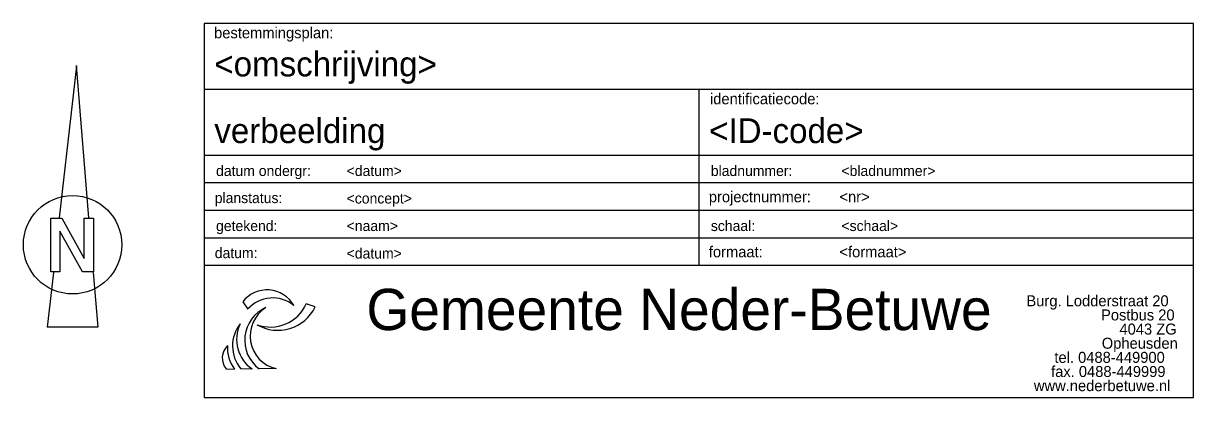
# Model space of a CAD drawing. Extents: x 2.956 to 3.181, y 1.61 to 1.682.
import ezdxf

# ---------------------------------------------------------------- set-up
doc = ezdxf.new("R2010")
doc.units = 0
doc.layers.add('Noordpijl', color=7, linetype='Continuous')
doc.layers.add('Stempel', color=7, linetype='Continuous')

msp = doc.modelspace()

# ---------------------------------------------------------------- linework, layer by layer
at = {"layer": 'Noordpijl'}
for p, q in [((2.9661045684149716, 1.6736249535416639), (2.9628045684149718, 1.644524953541664)), ((2.968504568414972, 1.644524953541664), (2.9661045684149716, 1.6737249535416638)), ((2.9612045684149715, 1.634124953541664), (2.9612045684149715, 1.644424953541664)), ((2.9612045684149715, 1.644424953541664), (2.9633045684149715, 1.644424953541664)), ((2.9628045684149718, 1.644524953541664), (2.9633045684149715, 1.644424953541664)), ((2.9633045684149715, 1.644424953541664), (2.9676045684149717, 1.636724953541664)), ((2.9633045684149715, 1.644424953541664), (2.9676045684149717, 1.636724953541664)), ((2.9676045684149717, 1.636724953541664), (2.9676045684149717, 1.644424953541664)), ((2.9676045684149717, 1.636724953541664), (2.9676045684149717, 1.644424953541664)), ((2.9676045684149717, 1.644424953541664), (2.9694045684149715, 1.644424953541664)), ((2.9694045684149715, 1.644424953541664), (2.9694045684149715, 1.634124953541664)), ((2.9673045684149715, 1.634124953541664), (2.9629045684149715, 1.641924953541664)), ((2.9629045684149715, 1.641924953541664), (2.9629045684149715, 1.634124953541664)), ((2.9617045684149717, 1.634024953541664), (2.96052699832153, 1.623524953541664)), ((2.9629045684149715, 1.634124953541664), (2.9612045684149715, 1.634124953541664)), ((2.9694045684149715, 1.634124953541664), (2.9673045684149715, 1.634124953541664)), ((2.9693045684149717, 1.634024953541664), (2.9702045684149714, 1.623524953541664)), ((2.9702045684149714, 1.623524953541664), (2.96052699832153, 1.623524953541664))]:
    msp.add_line(p, q, dxfattribs=at)
msp.add_circle((2.965380568414971, 1.6393349535416641), 0.009444100168888513, dxfattribs=at)
at = {"layer": 'Stempel'}
for p, q in [((2.9906129728227637, 1.6817926691966), (2.9906129728227637, 1.6100148951964324)), ((3.1806129628227806, 1.6817926691966), (2.9906129728227637, 1.6817926691966)), ((3.1806129628227806, 1.6100148951964324), (3.1806129628227806, 1.6817926691966)), ((3.1806129628227806, 1.6691260031966362), (2.9906129728227637, 1.6691260031966362)), ((3.085612967822679, 1.6691260031966362), (3.085612967822679, 1.63534822719636)), ((3.1806129628227806, 1.6564593371966723), (2.9906129728227637, 1.6564593371966723)), ((3.1806129628227806, 1.6511815596965942), (2.9906129728227637, 1.6511815596965942)), ((3.1806129628227806, 1.6459037821965161), (2.9906129728227637, 1.6459037821965161)), ((3.1806129628227806, 1.640626004696438), (2.9906129728227637, 1.640626004696438)), ((3.1806129628227806, 1.63534822719636), (2.9906129728227637, 1.63534822719636)), ((2.9980426696542435, 1.6283854726334903), (2.9990062418479257, 1.6269798782778773)), ((2.9990062418479257, 1.6269798782778773), (2.9989945990141265, 1.626966832622314)), ((3.0119382676146707, 1.6274036613343152), (3.0102439655834594, 1.6280003903554623)), ((2.99486548247894, 1.615497429303998), (2.996490562252865, 1.6154918305137995)), ((2.9976324847262137, 1.615568422553489), (2.9998349506860382, 1.6155288760194424)), ((3.004432919666708, 1.615568889725754), (3.0011782359936987, 1.6155294162263965)), ((2.9906129728227637, 1.6100148951964324), (3.1806129628227806, 1.6100148951964324))]:
    msp.add_line(p, q, dxfattribs=at)
for centre, radius, start, end in [((3.002720729896777, 1.624757769313628), 0.005919837751995772, 29.357753542791016, 142.30575953331075), ((3.003798017626979, 1.6226916521305088), 0.0064303964581518035, 50.59159138541672, 138.3299993619907), ((3.00526783369349, 1.6210134806429837), 0.006841035877108457, 113.94797318991154, 233.28722742556437), ((3.005884686591827, 1.6218194706240538), 0.006416961022877895, 121.92849175401557, 257.2340512584026), ((3.0033594951908817, 1.6310877559436354), 0.0075450486322617095, 249.97391090588275, 335.84597856953263), ((3.004778973622412, 1.6308748341789339), 0.00795641448048206, 239.7914178513642, 334.13364320590256), ((2.997413820909128, 1.6175901474626604), 0.0032974987561240057, 133.2882346279006, 219.39314398861592), ((3.0011374615276014, 1.6193218637840692), 0.00602186247956584, 173.62558959484653, 219.49577937125255)]:
    msp.add_arc(centre, radius, start, end, dxfattribs=at)
for centre, major_axis, ratio, start_param, end_param in [((3.002286903788873, 1.6199310085555407), (0.00011040170277245815, 0.006596160057254966), 0.9387846979231459, 0.8852458960181889, 2.309059616378855), ((3.0030951824096745, 1.6211756702395026), (-0.00011083601436056338, -0.006622108830489645), 0.9387846979231453, 4.256040511827567, 5.758149208689593)]:
    msp.add_ellipse(centre, major_axis=major_axis, ratio=ratio, start_param=start_param, end_param=end_param, dxfattribs=at)

# ---------------------------------------------------------------- texts
for s, height, p in [('bestemmingsplan:', 0.0021108998889000003, (2.992546516017408, 1.6789427749020849)), ('<omschrijving>', 0.00474999975, (2.992598604750984, 1.6716277080567423)), ('identificatiecode:', 0.0021108998889000003, (3.0877581567644854, 1.6662762144578491)), ('verbeelding', 0.00474999975, (2.992598604750984, 1.6588369415616486)), ('<ID-code>', 0.00474999975, (3.0875985997510855, 1.658836941561276)), ('datum ondergr:', 0.0020057665611, (2.9929278635129117, 1.6525178589096163)), ('<datum>', 0.0020057665611, (3.0180008242347993, 1.6525178589096163)), ('bladnummer:', 0.0020057665611, (3.087927858512827, 1.6525178589096163)), ('<bladnummer>', 0.0020057665611, (3.1130008192347147, 1.6525178589096163)), ('planstatus:', 0.0020057665611, (2.9926780855078032, 1.6473219618709627)), ('projectnummer:', 0.0021089998889999998, (3.0875415493374474, 1.6474820147300009)), ('<nr>', 0.0021089998889999998, (3.112614510059335, 1.6474820147300009)), ('<concept>', 0.0020057665611, (3.0180008242347993, 1.6472400814095383)), ('getekend:', 0.0020057665611, (2.9929278635129117, 1.6419623039094602)), ('<naam>', 0.0020057665611, (3.0180008242347993, 1.6419623039094602)), ('schaal:', 0.0020057665611, (3.087927858512827, 1.6419623039094602)), ('<schaal>', 0.0020057665611, (3.1130008192347147, 1.6419623039094602)), ('datum:', 0.0020057665611, (2.9926780855078032, 1.6367664068708063)), ('<datum>', 0.0020057665611, (3.0180008242347993, 1.636684526409382)), ('formaat:', 0.0021089998889999998, (3.0875415493374474, 1.6369264597298445)), ('<formaat>', 0.0021089998889999998, (3.112614510059335, 1.6369264597298445)), ('Gemeente Neder-Betuwe', 0.00791666625, (3.021795556717158, 1.6229628814121577)), ('Burg. Lodderstraat 20', 0.0021111109999999997, (3.148517793075425, 1.6275239314298662)), ('Postbus 20', 0.0021111109999999997, (3.1628414357324015, 1.6248113992728894)), ('4043 ZG', 0.0021111109999999997, (3.166378072681737, 1.6220988671159124)), ('Opheusden', 0.0021111109999999997, (3.1629817088885477, 1.619386334958936)), ('tel. 0488-449900', 0.0021111109999999997, (3.15388674812692, 1.6166738028019592)), ('fax. 0488-449999', 0.0021111109999999997, (3.1532502586809064, 1.6139612706449824)), ('www.nederbetuwe.nl', 0.0021111109999999997, (3.1499450724392117, 1.6112487384880056))]:
    msp.add_text(s, height=height, dxfattribs=at).set_placement(p)

doc.saveas('drawing.dxf')
